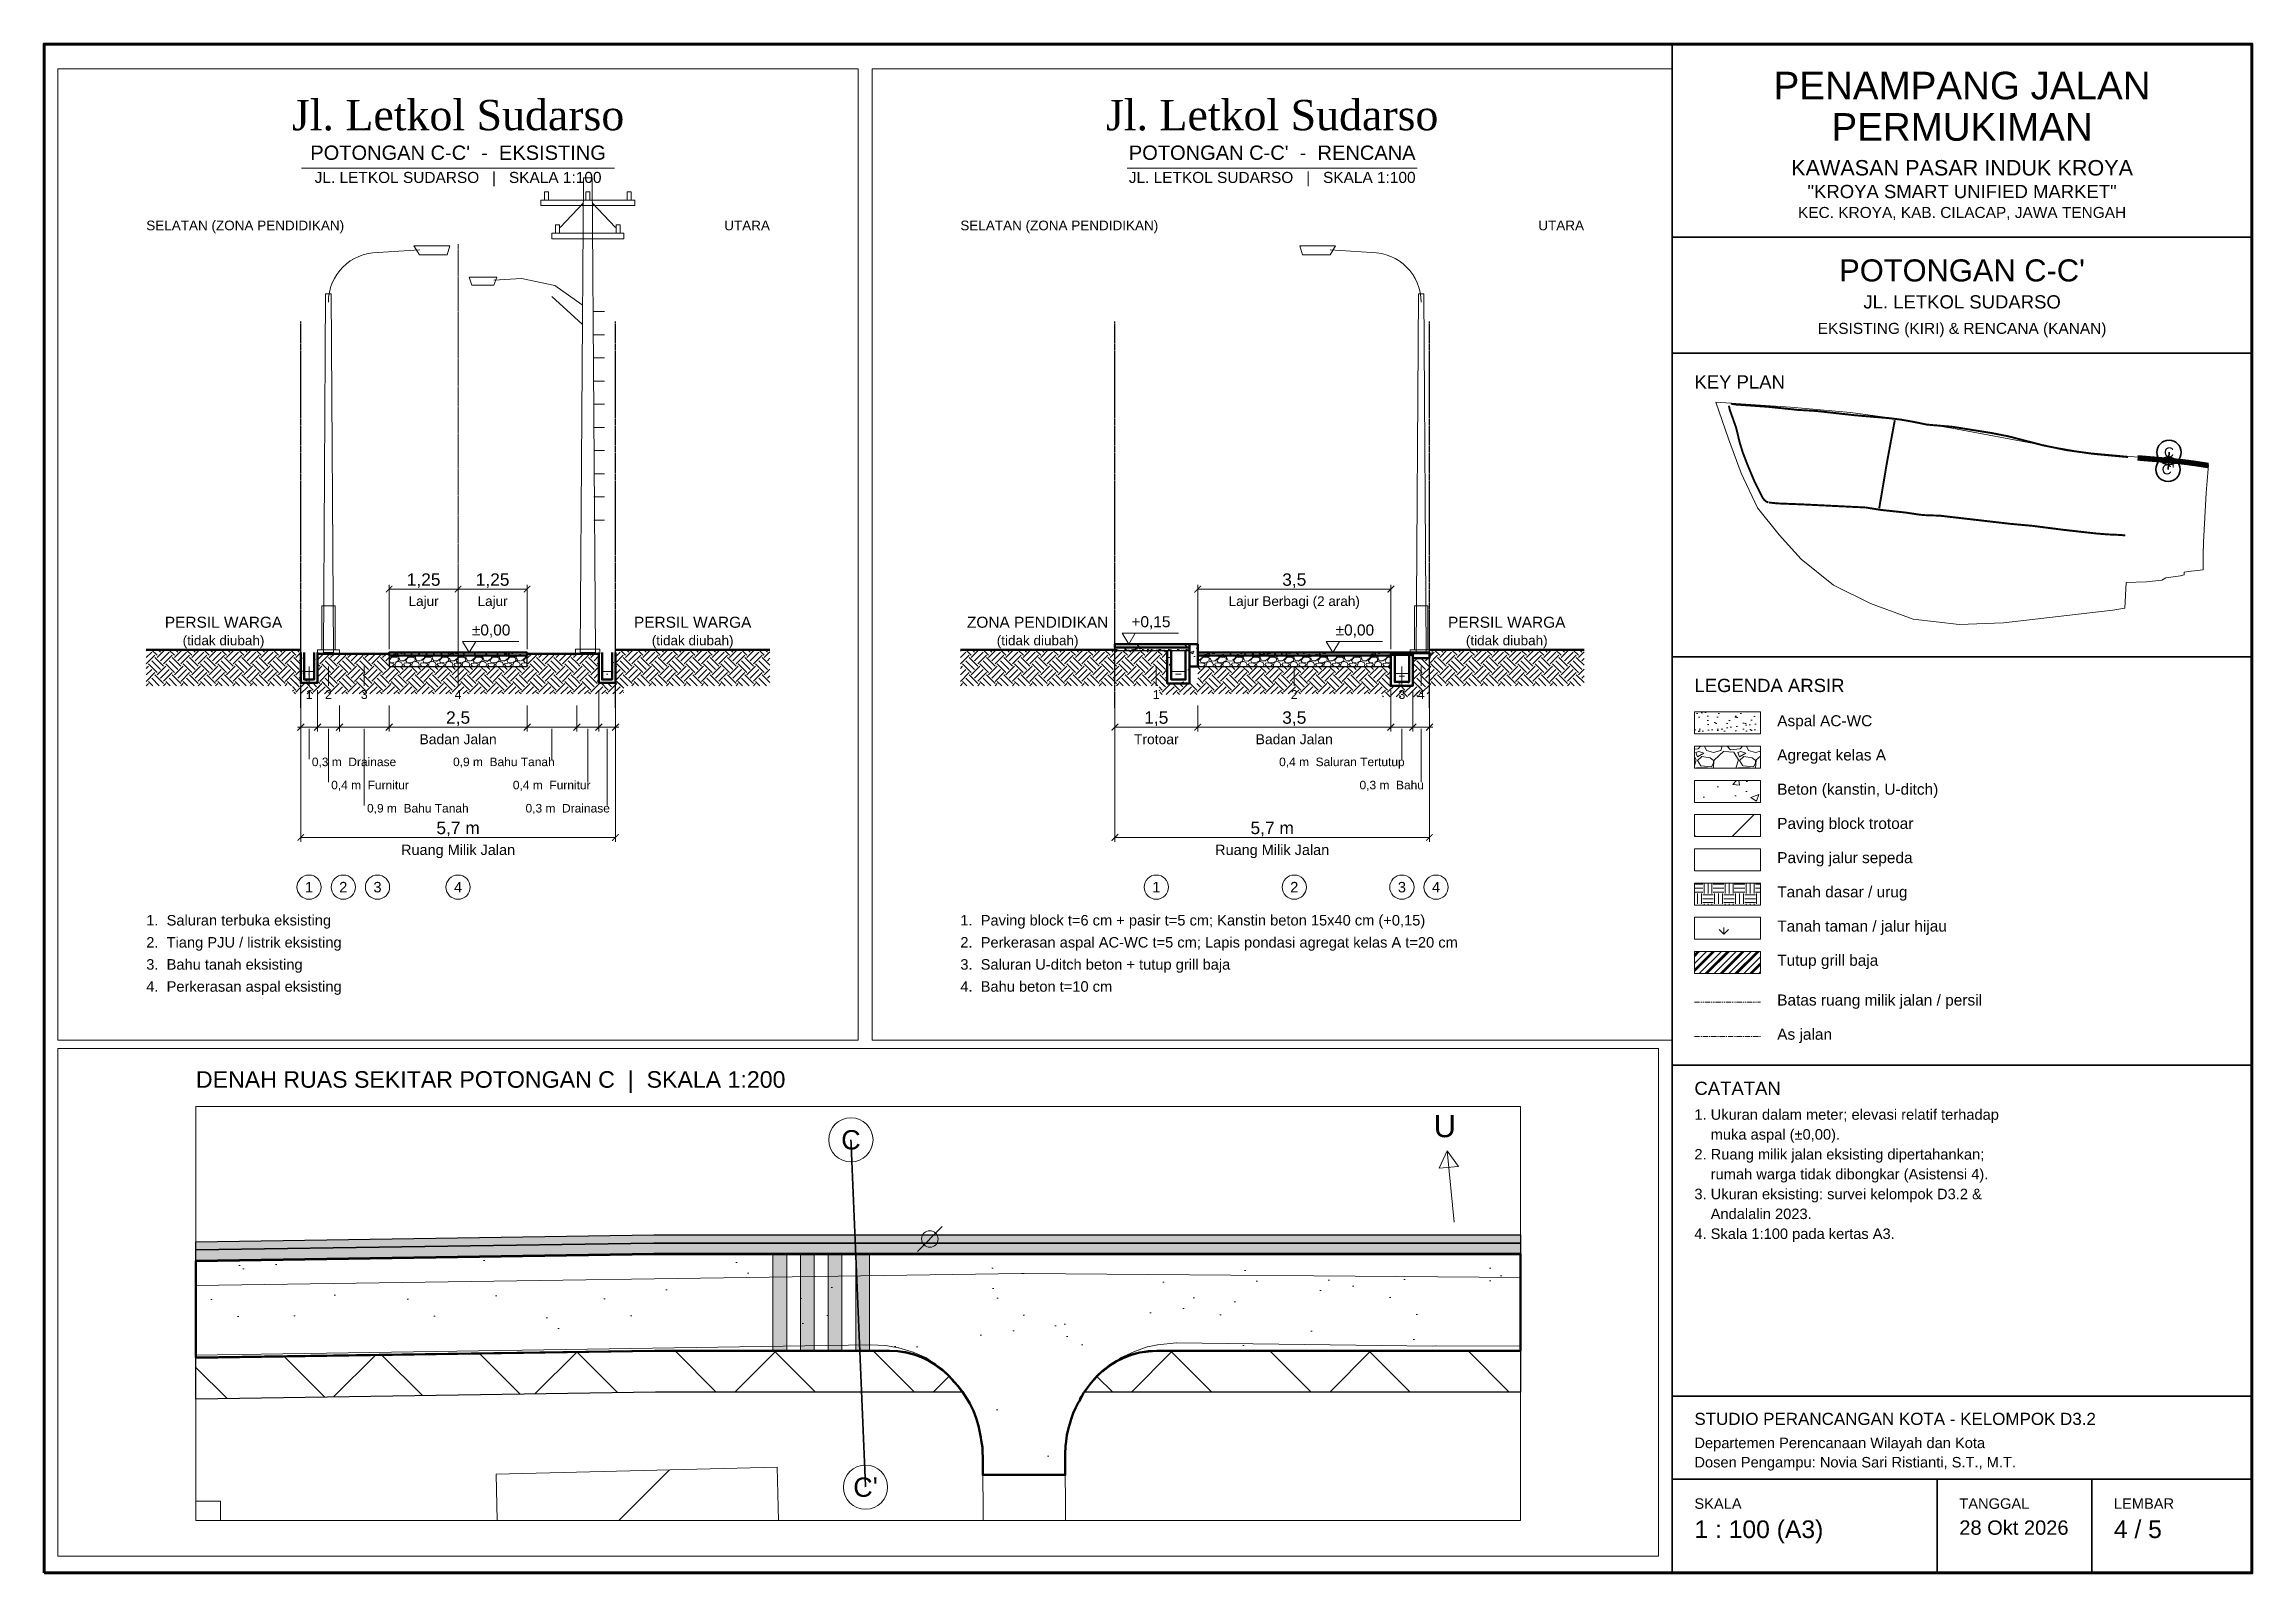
# Paper-space layout 'PNP_C_LETKOL_SUDARSO' of a CAD drawing. Header units: metres, sheet in millimetres. Extents: x 10 to 410, y 10 to 287.
# The model-space entities are those that its viewports show. They can reach past a viewport. Long polylines and large blocks are cut down to what shows.
import ezdxf
from ezdxf.enums import TextEntityAlignment as Align

# ---------------------------------------------------------------- set-up
doc = ezdxf.new("R2010")
doc.units = ezdxf.units.M
doc.linetypes.add('CENTER', pattern=[5.08, 3.175, -0.635, 0.635, -0.635])
doc.linetypes.add('PHANTOM', pattern=[6.35, 3.175, -0.635, 0.635, -0.635, 0.635, -0.635])
for name, color, linetype, lineweight in [('D32_KOP', 7, 'Continuous', 35), ('D32_KOP_TIPIS', 7, 'Continuous', 18), ('D32_PNP_AIR', 5, 'Continuous', 13), ('D32_PNP_ARSIR', 8, 'Continuous', 9), ('D32_PNP_ARSIR_TANAH', 33, 'Continuous', 9), ('D32_PNP_AS', 1, 'CENTER', 13), ('D32_PNP_BATAS_RMJ', 1, 'PHANTOM', 25), ('D32_PNP_DIMENSI', 7, 'Continuous', 13), ('D32_PNP_KONSTRUKSI', 7, 'Continuous', 25), ('D32_PNP_POTONGAN', 7, 'Continuous', 50), ('D32_PNP_TAMPAK', 8, 'Continuous', 18), ('D32_PNP_TEKS', 7, 'Continuous', 18), ('D32_VIEWPORT', 8, 'Continuous', 9)]:
    doc.layers.add(name, color=color, linetype=linetype, lineweight=lineweight)
doc.styles.add('D32_ARIAL', font='arial.ttf')
doc.styles.add('D32_TIMES', font='times.ttf')
doc.dimstyles.new('D32_1-100', dxfattribs={"dimtxt": 0.225, "dimasz": 0.12, "dimexe": 0.08, "dimexo": 0.06, "dimgap": 0.04, "dimtad": 1, "dimtxsty": 'D32_ARIAL', "dimblk": 'ARCHTICK', "dimblk1": 'ARCHTICK', "dimblk2": 'ARCHTICK', "dimcen": 2.5, "dimclrd": 7, "dimclre": 7, "dimclrt": 7, "dimazin": 3, "dimtfac": 1, "dimtmove": 2, "dimatfit": 3, "dimlwd": 13, "dimlwe": 13})

# ---------------------------------------------------------------- blocks, each defined once
blk = doc.blocks.new('_ARCHTICK')
at = {"color": 0, "linetype": 'BYBLOCK', "const_width": 0.15}
blk.add_lwpolyline([(-0.5, -0.5), (0.5, 0.5)], dxfattribs=at)

msp = doc.modelspace()

# ---------------------------------------------------------------- hatches: boundary and pattern name
at = {"layer": 'D32_PNP_ARSIR'}
h = msp.add_hatch(dxfattribs=at)
h.set_pattern_fill('AR-CONC', scale=0.01)
h.paths.add_polyline_path([(124, -89.15), (124, -89.45), (92.631, -89.45), (92.593, -89.45), (76, -89.699), (76, -89.399), (92.588, -89.15), (92.631, -89.15)])
h = msp.add_hatch(dxfattribs=at)
h.set_pattern_fill('AR-CONC', scale=0.01)
h.paths.add_polyline_path([(124, -89.45), (124, -89.83), (92.622, -89.83), (92.622, -89.83), (92.589, -89.83), (92.589, -89.83), (76, -90.079), (76, -89.699), (92.593, -89.45), (92.631, -89.45)])
h = msp.add_hatch(dxfattribs=at)
h.set_pattern_fill('AR-CONC', scale=0.003)
h.paths.add_polyline_path([(2.8, -90.55), (2.86, -90.55), (2.86, -90), (2.8, -90)])
h = msp.add_hatch(dxfattribs=at)
h.set_pattern_fill('AR-CONC', scale=0.003)
h.paths.add_polyline_path([(3.04, -90.55), (3.1, -90.55), (3.1, -90), (3.04, -90)])
h = msp.add_hatch(dxfattribs=at)
h.set_pattern_fill('AR-SAND', scale=0.002)
h.paths.add_polyline_path([(4.4, -90.05), (6.9, -90.05), (6.9, -90), (4.4, -90)])
h = msp.add_hatch(dxfattribs=at)
h.set_pattern_fill('AR-CONC', scale=0.003)
h.paths.add_polyline_path([(8.2, -90.55), (8.26, -90.55), (8.26, -90), (8.2, -90)])
h = msp.add_hatch(dxfattribs=at)
h.set_pattern_fill('AR-CONC', scale=0.003)
h.paths.add_polyline_path([(8.44, -90.55), (8.5, -90.55), (8.5, -90), (8.44, -90)])
h = msp.add_hatch(dxfattribs=at)
h.set_pattern_fill('AR-HBONE', scale=0.006)
h.paths.add_polyline_path([(24.8, -89.91), (26.15, -89.91), (26.15, -89.85), (24.8, -89.85)])
h = msp.add_hatch(dxfattribs=at)
h.set_pattern_fill('AR-SAND', scale=0.002)
h.paths.add_polyline_path([(24.8, -89.96), (26.15, -89.96), (26.15, -89.91), (24.8, -89.91)])
h = msp.add_hatch(dxfattribs=at)
h.set_pattern_fill('AR-CONC', scale=0.003)
h.paths.add_polyline_path([(25.75, -90.56), (25.82, -90.56), (25.82, -89.96), (25.75, -89.96)])
h = msp.add_hatch(dxfattribs=at)
h.set_pattern_fill('AR-CONC', scale=0.003)
h.paths.add_polyline_path([(26.08, -90.56), (26.15, -90.56), (26.15, -89.96), (26.08, -89.96)])
h = msp.add_hatch(dxfattribs=at)
h.set_pattern_fill('AR-CONC', scale=0.003)
h.paths.add_polyline_path([(26.15, -90.25), (26.3, -90.25), (26.3, -89.85), (26.15, -89.85)])
h = msp.add_hatch(dxfattribs=at)
h.set_pattern_fill('AR-SAND', scale=0.002)
h.paths.add_polyline_path([(26.3, -90.05), (29.8, -90.05), (29.8, -90), (26.3, -90)])
h = msp.add_hatch(dxfattribs=at)
h.set_pattern_fill('AR-CONC', scale=0.003)
h.paths.add_polyline_path([(29.8, -90.6), (29.87, -90.6), (29.87, -90), (29.8, -90)])
h = msp.add_hatch(dxfattribs=at)
h.set_pattern_fill('STEEL', scale=0.01)
h.paths.add_polyline_path([(29.8, -90.04), (30.2, -90.04), (30.2, -90), (29.8, -90)])
h = msp.add_hatch(dxfattribs=at)
h.set_pattern_fill('AR-CONC', scale=0.003)
h.paths.add_polyline_path([(30.13, -90.6), (30.2, -90.6), (30.2, -90), (30.13, -90)])
h = msp.add_hatch(dxfattribs=at)
h.set_pattern_fill('AR-CONC', scale=0.003)
h.paths.add_polyline_path([(30.2, -90.1), (30.5, -90.1), (30.5, -90), (30.2, -90)])
h = msp.add_hatch(dxfattribs=at)
h.set_pattern_fill('AR-SAND', scale=0.09)
h.paths.add_polyline_path([(92.59, -89.85), (92.622, -89.85), (124, -89.85), (124, -93.35), (110.818, -93.35), (110.513, -93.366), (110.21, -93.412), (109.914, -93.49), (109.627, -93.597), (109.353, -93.732), (109.094, -93.895), (108.853, -94.084), (108.843, -94.092), (108.663, -94.262), (108.497, -94.446), (108.393, -94.571), (108.178, -94.866), (108.001, -95.185), (107.984, -95.22), (107.887, -95.413), (107.794, -95.619), (107.717, -95.832), (107.663, -96), (107.638, -96.083), (107.631, -96.105), (107.559, -96.415), (107.52, -96.731), (107.516, -96.785), (107.512, -96.857), (107.504, -97.042), (107.501, -97.196), (107.504, -97.85), (104.511, -97.85), (104.509, -97.435), (104.509, -97.409), (104.51, -97.396), (104.513, -97.331), (104.502, -96.905), (104.497, -96.855), (104.46, -96.596), (104.437, -96.494), (104.389, -96.258), (104.356, -96.075), (104.278, -95.796), (104.173, -95.525), (104.043, -95.266), (104.007, -95.203), (103.867, -94.978), (103.773, -94.842), (103.63, -94.652), (103.474, -94.474), (103.472, -94.473), (103.402, -94.394), (103.401, -94.395), (103.258, -94.236), (103.04, -94.036), (102.803, -93.86), (102.549, -93.707), (102.282, -93.58), (102.004, -93.48), (101.718, -93.408), (101.425, -93.365), (101.13, -93.35), (92.663, -93.35), (92.618, -93.35), (76, -93.599), (76, -90.099)])
h = msp.add_hatch(color=252, dxfattribs=at)
h.dxf.hatch_style = 1
h.paths.add_polyline_path([(96.907, -89.85), (97.407, -89.85), (97.407, -93.35), (96.907, -93.35)])
h = msp.add_hatch(color=252, dxfattribs=at)
h.dxf.hatch_style = 1
h.paths.add_polyline_path([(97.907, -89.85), (98.407, -89.85), (98.407, -93.35), (97.907, -93.35)])
h = msp.add_hatch(color=252, dxfattribs=at)
h.dxf.hatch_style = 1
h.paths.add_polyline_path([(98.907, -89.85), (99.407, -89.85), (99.407, -93.35), (98.907, -93.35)])
h = msp.add_hatch(color=252, dxfattribs=at)
h.dxf.hatch_style = 1
h.paths.add_polyline_path([(99.907, -89.85), (100.407, -89.85), (100.407, -93.35), (99.907, -93.35)])
h = msp.add_hatch(dxfattribs=at)
h.set_pattern_fill('GRAVEL', scale=0.012)
h.paths.add_polyline_path([(4.4, -90.25), (6.9, -90.25), (6.9, -90.05), (4.4, -90.05)])
h = msp.add_hatch(dxfattribs=at)
h.set_pattern_fill('GRAVEL', scale=0.012)
h.paths.add_polyline_path([(26.3, -90.25), (29.8, -90.25), (29.8, -90.05), (26.3, -90.05)])
h = msp.add_hatch(dxfattribs=at)
h.set_pattern_fill('AR-CONC', scale=0.003)
h.paths.add_polyline_path([(2.86, -90.55), (3.04, -90.55), (3.04, -90.49), (2.86, -90.49)])
h = msp.add_hatch(dxfattribs=at)
h.set_pattern_fill('AR-CONC', scale=0.003)
h.paths.add_polyline_path([(8.26, -90.55), (8.44, -90.55), (8.44, -90.49), (8.26, -90.49)])
h = msp.add_hatch(dxfattribs=at)
h.set_pattern_fill('AR-CONC', scale=0.003)
h.paths.add_polyline_path([(25.82, -90.56), (26.08, -90.56), (26.08, -90.49), (25.82, -90.49)])
h = msp.add_hatch(dxfattribs=at)
h.set_pattern_fill('AR-CONC', scale=0.003)
h.paths.add_polyline_path([(29.87, -90.6), (30.13, -90.6), (30.13, -90.53), (29.87, -90.53)])
h = msp.add_hatch(dxfattribs=at)
h.set_pattern_fill('AR-HBONE', scale=0.025)
h.paths.add_polyline_path([(92.619, -93.37), (92.663, -93.37), (101.129, -93.37), (101.423, -93.384), (101.714, -93.428), (101.998, -93.499), (102.275, -93.599), (102.54, -93.725), (102.792, -93.876), (103.027, -94.052), (103.244, -94.25), (103.386, -94.408), (103.388, -94.409), (103.389, -94.411), (103.391, -94.412), (103.392, -94.412), (103.457, -94.486), (103.458, -94.486), (103.459, -94.487), (103.615, -94.665), (103.754, -94.85), (92.652, -94.85), (76, -95.1), (76, -93.619)])
h = msp.add_hatch(dxfattribs=at)
h.set_pattern_fill('AR-HBONE', scale=0.025)
h.paths.add_polyline_path([(108.409, -94.584), (108.512, -94.459), (108.677, -94.276), (108.856, -94.107), (108.866, -94.099), (109.106, -93.911), (109.363, -93.75), (109.635, -93.615), (109.92, -93.509), (110.214, -93.432), (110.515, -93.386), (110.819, -93.37), (124, -93.37), (124, -94.85), (108.215, -94.85)])
h = msp.add_hatch(dxfattribs=at)
h.set_pattern_fill('ANSI31', scale=2.5)
h.paths.add_polyline_path([(86.88, -97.826), (97.063, -97.574), (97.111, -99.5), (86.921, -99.5)])
h = msp.add_hatch(dxfattribs=at)
h.set_pattern_fill('ANSI31', scale=2.5)
h.paths.add_polyline_path([(76.892, -98.802), (76.892, -99.5), (76, -99.5), (76, -98.802)])
at = {"layer": 'D32_PNP_ARSIR_TANAH'}
h = msp.add_hatch(dxfattribs=at)
h.set_pattern_fill('EARTH', scale=0.035, angle=45)
h.paths.add_polyline_path([(0, -90.6), (2.8, -90.6), (2.8, -89.95), (0, -89.95)])
h = msp.add_hatch(dxfattribs=at)
h.set_pattern_fill('EARTH', scale=0.035, angle=45)
h.paths.add_polyline_path([(8.5, -90.6), (11.3, -90.6), (11.3, -89.95), (8.5, -89.95)])
h = msp.add_hatch(dxfattribs=at)
h.set_pattern_fill('EARTH', scale=0.035, angle=45)
h.paths.add_polyline_path([(22, -90.6), (24.8, -90.6), (24.8, -89.95), (22, -89.95)])
h = msp.add_hatch(dxfattribs=at)
h.set_pattern_fill('EARTH', scale=0.035, angle=45)
h.paths.add_polyline_path([(24.8, -90.6), (25.75, -90.6), (25.75, -89.96), (24.8, -89.96)])
h = msp.add_hatch(dxfattribs=at)
h.set_pattern_fill('EARTH', scale=0.035, angle=45)
h.paths.add_polyline_path([(30.5, -90.6), (33.3, -90.6), (33.3, -89.95), (30.5, -89.95)])
h = msp.add_hatch(dxfattribs=at)
h.set_pattern_fill('EARTH', scale=0.035, angle=45)
h.paths.add_polyline_path([(3.1, -90.75), (3.5, -90.75), (3.5, -90.02), (3.1, -90.02)])
h = msp.add_hatch(dxfattribs=at)
h.set_pattern_fill('EARTH', scale=0.035, angle=45)
h.paths.add_polyline_path([(3.5, -90.75), (4.4, -90.75), (4.4, -90.02), (3.5, -90.02)])
h = msp.add_hatch(dxfattribs=at)
h.set_pattern_fill('EARTH', scale=0.035, angle=45)
h.paths.add_polyline_path([(4.4, -90.75), (6.9, -90.75), (6.9, -90.25), (4.4, -90.25)])
h = msp.add_hatch(dxfattribs=at)
h.set_pattern_fill('EARTH', scale=0.035, angle=45)
h.paths.add_polyline_path([(6.9, -90.75), (7.8, -90.75), (7.8, -90.02), (6.9, -90.02)])
h = msp.add_hatch(dxfattribs=at)
h.set_pattern_fill('EARTH', scale=0.035, angle=45)
h.paths.add_polyline_path([(7.8, -90.75), (8.2, -90.75), (8.2, -90.02), (7.8, -90.02)])
h = msp.add_hatch(dxfattribs=at)
h.set_pattern_fill('EARTH', scale=0.035, angle=45)
h.paths.add_polyline_path([(26.3, -90.75), (29.8, -90.75), (29.8, -90.25), (26.3, -90.25)])
h = msp.add_hatch(dxfattribs=at)
h.set_pattern_fill('EARTH', scale=0.035, angle=45)
h.paths.add_polyline_path([(30.2, -90.75), (30.5, -90.75), (30.5, -90.1), (30.2, -90.1)])
h = msp.add_hatch(dxfattribs=at)
h.set_pattern_fill('EARTH', scale=0.035, angle=45)
h.paths.add_polyline_path([(2.65, -90.75), (3.25, -90.75), (3.25, -90.55), (2.65, -90.55)])
h = msp.add_hatch(dxfattribs=at)
h.set_pattern_fill('EARTH', scale=0.035, angle=45)
h.paths.add_polyline_path([(8.05, -90.75), (8.65, -90.75), (8.65, -90.55), (8.05, -90.55)])
h = msp.add_hatch(dxfattribs=at)
h.set_pattern_fill('EARTH', scale=0.035, angle=45)
h.paths.add_polyline_path([(25.6, -90.76), (26.3, -90.76), (26.3, -90.56), (25.6, -90.56)])
h = msp.add_hatch(dxfattribs=at)
h.set_pattern_fill('EARTH', scale=0.035, angle=45)
h.paths.add_polyline_path([(29.65, -90.8), (30.35, -90.8), (30.35, -90.6), (29.65, -90.6)])

# ---------------------------------------------------------------- linework, layer by layer
at = {"layer": 'D32_PNP_AIR'}
for points in [[(2.88, -90.34), (3.02, -90.34)], [(2.94, -90.39), (2.96, -90.39)], [(8.28, -90.34), (8.42, -90.34)], [(8.34, -90.39), (8.36, -90.39)], [(25.84, -90.34), (26.06, -90.34)], [(25.9, -90.39), (26, -90.39)], [(29.89, -90.38), (30.11, -90.38)], [(29.95, -90.43), (30.05, -90.43)]]:
    msp.add_lwpolyline(points, dxfattribs=at)
at = {"layer": 'D32_PNP_AS'}
msp.add_lwpolyline([(5.65, -90.3), (5.65, -82.6)], dxfattribs=at)
at = {"layer": 'D32_PNP_BATAS_RMJ'}
for points in [[(2.8, -91), (2.8, -84)], [(8.5, -91), (8.5, -84)], [(24.8, -91), (24.8, -84)], [(30.5, -91), (30.5, -84)], [(2.8, -91), (2.8, -85)], [(8.5, -91), (8.5, -85)], [(24.8, -91), (24.8, -85)], [(30.5, -91), (30.5, -85)]]:
    msp.add_lwpolyline(points, dxfattribs=at)
at = {"layer": 'D32_PNP_BATAS_RMJ', "color": 1, "ltscale": 1.5, "const_width": 0.06}
msp.add_lwpolyline([(99.735, -85.706), (100.265, -98.294)], dxfattribs=at)
at = {"layer": 'D32_PNP_DIMENSI'}
for points in [[(5.73, -89.8), (5.97, -89.8), (5.85, -90), (5.73, -89.8)], [(24.93, -89.65), (25.17, -89.65), (25.05, -89.85), (24.93, -89.65)], [(28.63, -89.8), (28.87, -89.8), (28.75, -90), (28.63, -89.8)]]:
    msp.add_lwpolyline(points, close=True, dxfattribs=at)
for points in [[(5.73, -89.8), (6.75, -89.8)], [(24.93, -89.65), (25.95, -89.65)], [(28.63, -89.8), (29.65, -89.8)], [(2.95, -90.25), (2.95, -90.6)], [(3.3, -90.25), (3.3, -90.6)], [(3.95, -90.25), (3.95, -90.6)], [(5.65, -90.25), (5.65, -90.6)], [(25.55, -90.25), (25.55, -90.6)], [(28.05, -90.25), (28.05, -90.6)], [(30, -90.25), (30, -90.6)], [(30.35, -90.25), (30.35, -90.6)], [(2.8, -90.68), (2.8, -91.43)], [(3.1, -90.68), (3.1, -91.43)], [(8.2, -90.68), (8.2, -91.43)], [(8.5, -90.68), (8.5, -91.43)], [(29.8, -90.68), (29.8, -91.43)], [(30.2, -90.68), (30.2, -91.43)], [(3.1, -90.96), (3.1, -91.43)], [(3.5, -90.96), (3.5, -91.43)], [(3.5, -90.96), (3.5, -91.43)], [(4.4, -90.96), (4.4, -91.43)], [(6.9, -90.96), (6.9, -91.43)], [(7.8, -90.96), (7.8, -91.43)], [(7.8, -90.96), (7.8, -91.43)], [(8.2, -90.96), (8.2, -91.43)], [(30.2, -90.96), (30.2, -91.43)], [(30.5, -90.96), (30.5, -91.43)], [(2.74, -91.41), (2.86, -91.29)], [(2.74, -91.35), (3.16, -91.35)], [(2.95, -91.38), (2.95, -91.93)], [(3.04, -91.41), (3.16, -91.29)], [(3.04, -91.41), (3.16, -91.29)], [(3.04, -91.35), (3.56, -91.35)], [(3.3, -91.38), (3.3, -92.35)], [(3.44, -91.41), (3.56, -91.29)], [(3.44, -91.41), (3.56, -91.29)], [(3.44, -91.35), (4.46, -91.35)], [(3.95, -91.38), (3.95, -92.77)], [(4.34, -91.41), (4.46, -91.29)], [(6.84, -91.41), (6.96, -91.29)], [(6.84, -91.35), (7.86, -91.35)], [(7.35, -91.38), (7.35, -91.93)], [(7.74, -91.41), (7.86, -91.29)], [(7.74, -91.41), (7.86, -91.29)], [(7.74, -91.35), (8.26, -91.35)], [(8, -91.38), (8, -92.35)], [(8.14, -91.41), (8.26, -91.29)], [(8.14, -91.41), (8.26, -91.29)], [(8.14, -91.35), (8.56, -91.35)], [(8.35, -91.38), (8.35, -92.77)], [(8.44, -91.41), (8.56, -91.29)], [(29.74, -91.41), (29.86, -91.29)], [(29.74, -91.35), (30.26, -91.35)], [(30, -91.38), (30, -91.93)], [(30.14, -91.41), (30.26, -91.29)], [(30.14, -91.41), (30.26, -91.29)], [(30.14, -91.35), (30.56, -91.35)], [(30.35, -91.38), (30.35, -92.35)], [(30.44, -91.41), (30.56, -91.29)]]:
    msp.add_lwpolyline(points, dxfattribs=at)
for centre in [(2.95, -94.25), (3.57, -94.25), (4.19, -94.25), (5.65, -94.25), (25.55, -94.25), (28.05, -94.25), (30, -94.25), (30.62, -94.25)]:
    msp.add_circle(centre, 0.22, dxfattribs=at)
at = {"layer": 'D32_PNP_KONSTRUKSI'}
for points in [[(124, -89.15), (124, -89.45), (92.631, -89.45), (92.593, -89.45), (76, -89.699), (76, -89.399), (92.588, -89.15), (92.631, -89.15)], [(124, -89.45), (124, -89.83), (92.622, -89.83), (92.622, -89.83), (92.589, -89.83), (92.589, -89.83), (76, -90.079), (76, -89.699), (92.593, -89.45), (92.631, -89.45)], [(24.8, -89.96), (26.15, -89.96), (26.15, -89.91), (24.8, -89.91)], [(4.4, -90.25), (6.9, -90.25), (6.9, -90.05), (4.4, -90.05)], [(26.3, -90.25), (29.8, -90.25), (29.8, -90.05), (26.3, -90.05)], [(92.619, -93.37), (92.663, -93.37), (101.129, -93.37), (101.423, -93.384), (101.714, -93.428), (101.998, -93.499), (102.275, -93.599), (102.54, -93.725), (102.792, -93.876), (103.027, -94.052), (103.244, -94.25), (103.386, -94.408), (103.388, -94.409), (103.389, -94.411), (103.391, -94.412), (103.392, -94.412), (103.457, -94.486), (103.458, -94.486), (103.459, -94.487), (103.615, -94.665), (103.754, -94.85), (92.652, -94.85), (76, -95.1), (76, -93.619)], [(108.409, -94.584), (108.512, -94.459), (108.677, -94.276), (108.856, -94.107), (108.866, -94.099), (109.106, -93.911), (109.363, -93.75), (109.635, -93.615), (109.92, -93.509), (110.214, -93.432), (110.515, -93.386), (110.819, -93.37), (124, -93.37), (124, -94.85), (108.215, -94.85)]]:
    msp.add_lwpolyline(points, close=True, dxfattribs=at)
at = {"layer": 'D32_PNP_POTONGAN'}
for points in [[(0, -89.95), (2.8, -89.95)], [(2.8, -90), (2.8, -90.55), (3.1, -90.55), (3.1, -90)], [(2.86, -90), (2.86, -90.49), (3.04, -90.49), (3.04, -90)], [(8.2, -90), (8.2, -90.55), (8.5, -90.55), (8.5, -90)], [(8.26, -90), (8.26, -90.49), (8.44, -90.49), (8.44, -90)], [(8.5, -89.95), (11.3, -89.95)], [(22, -89.95), (24.8, -89.95)], [(25.75, -89.96), (25.75, -90.56), (26.15, -90.56), (26.15, -89.96)], [(25.82, -89.96), (25.82, -90.49), (26.08, -90.49), (26.08, -89.96)], [(29.8, -90), (29.8, -90.6), (30.2, -90.6), (30.2, -90)], [(29.87, -90), (29.87, -90.53), (30.13, -90.53), (30.13, -90)], [(30.5, -89.95), (33.3, -89.95)], [(3.1, -90.02), (3.5, -90.02)], [(3.5, -90.02), (4.4, -90.02)], [(6.9, -90.02), (7.8, -90.02)], [(7.8, -90.02), (8.2, -90.02)]]:
    msp.add_lwpolyline(points, dxfattribs=at)
for points in [[(4.4, -90.05), (6.9, -90.05), (6.9, -90), (4.4, -90)], [(24.8, -89.91), (26.15, -89.91), (26.15, -89.85), (24.8, -89.85)], [(26.15, -90.25), (26.3, -90.25), (26.3, -89.85), (26.15, -89.85)], [(26.3, -90.05), (29.8, -90.05), (29.8, -90), (26.3, -90)], [(29.8, -90.04), (30.2, -90.04), (30.2, -90), (29.8, -90)], [(30.2, -90.1), (30.5, -90.1), (30.5, -90), (30.2, -90)], [(92.59, -89.85), (92.622, -89.85), (124, -89.85), (124, -93.35), (110.818, -93.35), (110.513, -93.366), (110.21, -93.412), (109.914, -93.49), (109.627, -93.597), (109.353, -93.732), (109.094, -93.895), (108.853, -94.084), (108.843, -94.092), (108.663, -94.262), (108.497, -94.446), (108.393, -94.571), (108.178, -94.866), (108.001, -95.185), (107.984, -95.22), (107.887, -95.413), (107.794, -95.619), (107.717, -95.832), (107.663, -96), (107.638, -96.083), (107.631, -96.105), (107.559, -96.415), (107.52, -96.731), (107.516, -96.785), (107.512, -96.857), (107.504, -97.042), (107.501, -97.196), (107.504, -97.85), (104.511, -97.85), (104.509, -97.435), (104.509, -97.409), (104.51, -97.396), (104.513, -97.331), (104.502, -96.905), (104.497, -96.855), (104.46, -96.596), (104.437, -96.494), (104.389, -96.258), (104.356, -96.075), (104.278, -95.796), (104.173, -95.525), (104.043, -95.266), (104.007, -95.203), (103.867, -94.978), (103.773, -94.842), (103.63, -94.652), (103.474, -94.474), (103.472, -94.473), (103.402, -94.394), (103.401, -94.395), (103.258, -94.236), (103.04, -94.036), (102.803, -93.86), (102.549, -93.707), (102.282, -93.58), (102.004, -93.48), (101.718, -93.408), (101.425, -93.365), (101.13, -93.35), (92.663, -93.35), (92.618, -93.35), (76, -93.599), (76, -90.099)]]:
    msp.add_lwpolyline(points, close=True, dxfattribs=at)
at = {"layer": 'D32_PNP_TAMPAK'}
msp.add_line((102.144, -89.75), (103.044, -88.85), dxfattribs=at)
for points in [[(7.86, -90), (7.92, -81.4), (8.08, -81.4), (8.14, -90)], [(7.15, -81.9), (8.85, -81.9), (8.85, -81.8), (7.15, -81.8)], [(7.215, -81.8), (7.285, -81.8), (7.285, -81.65), (7.215, -81.65)], [(7.965, -81.8), (8.035, -81.8), (8.035, -81.65), (7.965, -81.65)], [(8.715, -81.8), (8.785, -81.8), (8.785, -81.65), (8.715, -81.65)], [(7.35, -82.5), (8.65, -82.5), (8.65, -82.4), (7.35, -82.4)], [(7.415, -82.4), (7.485, -82.4), (7.485, -82.25), (7.415, -82.25)], [(8.515, -82.4), (8.585, -82.4), (8.585, -82.25), (8.515, -82.25)], [(4.85, -82.63), (5.5, -82.63), (5.45, -82.79), (4.95, -82.79)], [(28.8, -82.63), (28.15, -82.63), (28.2, -82.79), (28.7, -82.79)], [(6.35, -83.2), (5.85, -83.2), (5.9, -83.34), (6.3, -83.34)], [(3.21, -90), (3.25, -83.5), (3.35, -83.5), (3.39, -90)], [(30.26, -90), (30.3, -83.5), (30.4, -83.5), (30.44, -90)], [(3.18, -89.95), (3.42, -89.95), (3.42, -89.15), (3.18, -89.15)], [(30.23, -89.95), (30.47, -89.95), (30.47, -89.15), (30.23, -89.15)], [(3.1, -90.02), (3.5, -90.02), (3.5, -89.95), (3.1, -89.95)], [(7.78, -90.02), (8.22, -90.02), (8.22, -89.94), (7.78, -89.94)], [(30.15, -90.02), (30.55, -90.02), (30.55, -89.95), (30.15, -89.95)], [(96.907, -89.85), (97.407, -89.85), (97.407, -93.35), (96.907, -93.35)], [(97.907, -89.85), (98.407, -89.85), (98.407, -93.35), (97.907, -93.35)], [(98.907, -89.85), (99.407, -89.85), (99.407, -93.35), (98.907, -93.35)], [(99.907, -89.85), (100.407, -89.85), (100.407, -93.35), (99.907, -93.35)], [(120.94, -93.168), (120.934, -93.169), (120.812, -93.181), (120.809, -93.181), (111.53, -93.068), (111.525, -93.069), (110.855, -93.134), (110.85, -93.135), (110.482, -93.213), (110.475, -93.215), (109.986, -93.389), (109.983, -93.39), (109.507, -93.603), (109.503, -93.605), (109.499, -93.607), (109.495, -93.61), (109.492, -93.613), (109.489, -93.616), (109.459, -93.652), (109.458, -93.653), (109.458, -93.653), (109.458, -93.653), (109.458, -93.653), (109.458, -93.653), (109.458, -93.653), (109.457, -93.653), (109.061, -93.903), (109.058, -93.905), (109.055, -93.908), (108.783, -94.144), (108.669, -94.238), (108.665, -94.242), (108.662, -94.245), (108.323, -94.656), (108.322, -94.658), (108.028, -95.062), (108.026, -95.066), (108.023, -95.07), (108.021, -95.075), (108.02, -95.08), (107.994, -95.199), (107.994, -95.199), (107.993, -95.2), (107.993, -95.2), (107.993, -95.2), (107.993, -95.201), (107.993, -95.201), (107.816, -95.556), (107.814, -95.56), (107.749, -95.734), (107.748, -95.736), (107.65, -96.042), (107.649, -96.043), (107.587, -96.258), (107.586, -96.263), (107.532, -96.561), (107.531, -96.566), (107.514, -96.821), (107.514, -96.822), (107.5, -97.119), (107.5, -97.122), (107.513, -99.5), (104.521, -99.5), (104.509, -97.414), (104.509, -97.414), (104.509, -97.412), (104.509, -97.412), (104.522, -97.117), (104.522, -97.11), (104.469, -96.57), (104.469, -96.565), (104.467, -96.561), (104.406, -96.361), (104.406, -96.36), (104.406, -96.359), (104.406, -96.359), (104.378, -96.071), (104.377, -96.067), (104.376, -96.063), (104.375, -96.059), (104.318, -95.901), (104.318, -95.9), (104.318, -95.9), (104.202, -95.573), (104.201, -95.569), (104.148, -95.451), (104.145, -95.447), (103.942, -95.088), (103.939, -95.084), (103.695, -94.729), (103.694, -94.729), (103.693, -94.727), (103.646, -94.651), (103.643, -94.647), (103.639, -94.643), (103.455, -94.454), (103.454, -94.454), (103.454, -94.453), (103.453, -94.453), (103.311, -94.26), (103.308, -94.257), (103.305, -94.253), (103.302, -94.25), (103.261, -94.218), (103.261, -94.218), (103.075, -94.065), (102.937, -93.952), (102.891, -93.914), (102.889, -93.912), (102.483, -93.616), (102.478, -93.613), (102.473, -93.611), (101.993, -93.407), (101.988, -93.405), (101.467, -93.245), (101.46, -93.244), (100.991, -93.164), (100.985, -93.163), (100.434, -93.133), (100.431, -93.133), (76, -93.508), (76, -90.989), (105.92, -90.554), (105.924, -90.554), (106.006, -90.546), (106.008, -90.546), (124, -90.696), (124, -93.19)], [(86.88, -97.826), (97.063, -97.574), (97.111, -99.5), (86.921, -99.5)], [(76.892, -98.802), (76.892, -99.5), (76, -99.5), (76, -98.802)]]:
    msp.add_lwpolyline(points, close=True, dxfattribs=at)
for points in [[(7.92, -81.85), (7.5, -82.3)], [(8.08, -81.85), (8.5, -82.3)], [(4.2, -82.75), (4.95, -82.7)], [(29.45, -82.75), (28.7, -82.7)], [(7.9, -83.7), (7.4, -83.35), (6.8, -83.22), (6.3, -83.25)], [(7.9, -84.05), (7.35, -83.55)], [(8.11, -83.82), (8.3, -83.82)], [(8.11, -84.24), (8.3, -84.24)], [(8.11, -84.66), (8.3, -84.66)], [(8.11, -85.08), (8.3, -85.08)], [(8.11, -85.5), (8.3, -85.5)], [(8.11, -85.92), (8.3, -85.92)], [(8.11, -86.34), (8.3, -86.34)], [(8.11, -86.76), (8.3, -86.76)], [(8.11, -87.18), (8.3, -87.18)], [(8.11, -87.6), (8.3, -87.6)]]:
    msp.add_lwpolyline(points, dxfattribs=at)
msp.add_circle((102.594, -89.3), 0.3, dxfattribs=at)
for centre, start, end in [((4.2, -83.65), 90, 180), ((29.45, -83.65), 0, 90)]:
    msp.add_arc(centre, 0.9, start, end, dxfattribs=at)
at = {"layer": 'D32_PNP_TEKS'}
msp.add_line((121.597, -88.695), (121.344, -86.108), dxfattribs=at)
for points in [[(2.815, -81.22), (8.485, -81.22)], [(25.025, -81.22), (30.275, -81.22)]]:
    msp.add_lwpolyline(points, dxfattribs=at)
for points in [[(76, -99.5), (124, -99.5), (124, -84.5), (76, -84.5)], [(121.344, -86.108), (121.751, -86.671), (121.054, -86.739)]]:
    msp.add_lwpolyline(points, close=True, dxfattribs=at)
at = {"layer": 'D32_PNP_TEKS', "color": 1}
for centre in [(99.735, -85.706), (100.265, -98.294)]:
    msp.add_circle(centre, 0.8, dxfattribs=at)

# ---------------------------------------------------------------- texts
at = {"style": 'D32_ARIAL'}
msp.add_text('U', height=0.8, dxfattribs=at).set_placement((121.257, -85.212), align=Align.MIDDLE_CENTER)
at = {"color": 1, "style": 'D32_ARIAL'}
for s, p in [('C', (99.735, -85.706)), ("C'", (100.265, -98.294))]:
    msp.add_text(s, height=0.7, dxfattribs=at).set_placement(p, align=Align.MIDDLE_CENTER)
at = {"layer": 'D32_PNP_TEKS'}
for s, height, style, p in [('Jl. Letkol Sudarso', 0.55, 'D32_TIMES', (5.65, -80.7)), ('Jl. Letkol Sudarso', 0.55, 'D32_TIMES', (27.65, -80.7)), ("POTONGAN C-C'  -  EKSISTING", 0.26, 'D32_ARIAL', (5.65, -81.15)), ("POTONGAN C-C'  -  RENCANA", 0.26, 'D32_ARIAL', (27.65, -81.15)), ('JL. LETKOL SUDARSO   |   SKALA 1:100', 0.2, 'D32_ARIAL', (5.65, -81.55)), ('JL. LETKOL SUDARSO   |   SKALA 1:100', 0.2, 'D32_ARIAL', (27.65, -81.55))]:
    msp.add_text(s, height=height, dxfattribs=dict(at, style=style)).set_placement(p, align=Align.BOTTOM_CENTER)
at = {"layer": 'D32_PNP_TEKS', "style": 'D32_ARIAL'}
for s, height, p in [('SELATAN (ZONA PENDIDIKAN)', 0.175, (0, -82.4)), ('SELATAN (ZONA PENDIDIKAN)', 0.175, (22, -82.4)), ('DENAH RUAS SEKITAR POTONGAN C  |  SKALA 1:200', 0.6, (76, -84)), ('±0,00', 0.2, (5.9, -89.75)), ('+0,15', 0.2, (25.1, -89.6)), ('±0,00', 0.2, (28.8, -89.75))]:
    msp.add_text(s, height=height, dxfattribs=at).set_placement(p, align=Align.BOTTOM_LEFT)
for p in [(11.3, -82.4), (33.3, -82.4)]:
    msp.add_text('UTARA', height=0.175, dxfattribs=at).set_placement(p, align=Align.BOTTOM_RIGHT)
for s, height, p in [('Lajur', 0.175, (5.025, -88.98)), ('Lajur', 0.175, (6.275, -88.98)), ('Lajur Berbagi (2 arah)', 0.175, (28.05, -88.98)), ('1', 0.16, (2.95, -90.68)), ('2', 0.16, (3.3, -90.68)), ('3', 0.16, (3.95, -90.68)), ('4', 0.16, (5.65, -90.68)), ('1', 0.16, (25.55, -90.68)), ('2', 0.16, (28.05, -90.68)), ('3', 0.16, (30, -90.68)), ('4', 0.16, (30.35, -90.68)), ('Badan Jalan', 0.18, (5.65, -91.48)), ('Trotoar', 0.18, (25.55, -91.48)), ('Badan Jalan', 0.18, (28.05, -91.48)), ('Ruang Milik Jalan', 0.1875, (5.65, -93.48)), ('Ruang Milik Jalan', 0.1875, (27.65, -93.48))]:
    msp.add_text(s, height=height, dxfattribs=at).set_placement(p, align=Align.TOP_CENTER)
for s, height, p in [('PERSIL WARGA', 0.2, (1.4, -89.45)), ('PERSIL WARGA', 0.2, (9.9, -89.45)), ('ZONA PENDIDIKAN', 0.2, (23.4, -89.45)), ('PERSIL WARGA', 0.2, (31.9, -89.45)), ('(tidak diubah)', 0.175, (1.4, -89.78)), ('(tidak diubah)', 0.175, (9.9, -89.78)), ('(tidak diubah)', 0.175, (23.4, -89.78)), ('(tidak diubah)', 0.175, (31.9, -89.78)), ('1', 0.19, (2.95, -94.25)), ('2', 0.19, (3.57, -94.25)), ('3', 0.19, (4.19, -94.25)), ('4', 0.19, (5.65, -94.25)), ('1', 0.19, (25.55, -94.25)), ('2', 0.19, (28.05, -94.25)), ('3', 0.19, (30, -94.25)), ('4', 0.19, (30.62, -94.25))]:
    msp.add_text(s, height=height, dxfattribs=at).set_placement(p, align=Align.MIDDLE_CENTER)
for s, height, p in [('0,3 m  Drainase', 0.155, (3, -91.98)), ('0,4 m  Furnitur', 0.155, (3.35, -92.4)), ('0,9 m  Bahu Tanah', 0.155, (4, -92.82)), ('1.  Saluran terbuka eksisting', 0.19, (0, -94.85)), ('1.  Paving block t=6 cm + pasir t=5 cm; Kanstin beton 15x40 cm (+0,15)', 0.19, (22, -94.85)), ('2.  Tiang PJU / listrik eksisting', 0.19, (0, -95.25)), ('2.  Perkerasan aspal AC-WC t=5 cm; Lapis pondasi agregat kelas A t=20 cm', 0.19, (22, -95.25)), ('3.  Bahu tanah eksisting', 0.19, (0, -95.65)), ('3.  Saluran U-ditch beton + tutup grill baja', 0.19, (22, -95.65)), ('4.  Perkerasan aspal eksisting', 0.19, (0, -96.05)), ('4.  Bahu beton t=10 cm', 0.19, (22, -96.05))]:
    msp.add_text(s, height=height, dxfattribs=at).set_placement(p, align=Align.MIDDLE_LEFT)
for s, p in [('0,9 m  Bahu Tanah', (7.4, -91.98)), ('0,4 m  Saluran Tertutup', (30.05, -91.98)), ('0,4 m  Furnitur', (8.05, -92.4)), ('0,3 m  Bahu', (30.4, -92.4)), ('0,3 m  Drainase', (8.4, -92.82))]:
    msp.add_text(s, height=0.155, dxfattribs=at).set_placement(p, align=Align.MIDDLE_RIGHT)

# ---------------------------------------------------------------- dimensions: what is measured, and where the dimension line sits
at = {"layer": 'D32_PNP_DIMENSI'}
for base, p1, p2 in [((4.4, -88.85), (4.4, -90), (5.65, -90)), ((5.65, -88.85), (5.65, -90), (6.9, -90)), ((26.3, -88.85), (26.3, -90), (29.8, -90)), ((4.4, -91.35), (4.4, -90.9), (6.9, -90.9)), ((24.8, -91.35), (24.8, -90.9), (26.3, -90.9)), ((26.3, -91.35), (26.3, -90.9), (29.8, -90.9))]:
    msp.add_linear_dim(base=base, p1=p1, p2=p2, dimstyle='D32_1-100', dxfattribs=at).render()
for base, p1, p2 in [((2.8, -93.35), (2.8, -90.9), (8.5, -90.9)), ((24.8, -93.35), (24.8, -90.9), (30.5, -90.9))]:
    msp.add_linear_dim(base=base, p1=p1, p2=p2, text='<> m', dimstyle='D32_1-100', dxfattribs=at).render()

psp = doc.layouts.new('PNP_C_LETKOL_SUDARSO')

# ---------------------------------------------------------------- hatches: boundary and pattern name
at = {"layer": 'D32_KOP_TIPIS'}
h = psp.add_hatch(dxfattribs=at)
h.set_pattern_fill('AR-SAND', scale=0.05)
h.paths.add_polyline_path([(309, 162), (321, 162), (321, 166), (309, 166)])
h = psp.add_hatch(dxfattribs=at)
h.set_pattern_fill('GRAVEL', scale=0.3)
h.paths.add_polyline_path([(309, 155.8), (321, 155.8), (321, 159.8), (309, 159.8)])
h = psp.add_hatch(dxfattribs=at)
h.set_pattern_fill('AR-CONC', scale=0.08)
h.paths.add_polyline_path([(309, 149.6), (321, 149.6), (321, 153.6), (309, 153.6)])
h = psp.add_hatch(dxfattribs=at)
h.set_pattern_fill('AR-HBONE', scale=0.15)
h.paths.add_polyline_path([(309, 143.4), (321, 143.4), (321, 147.4), (309, 147.4)])
h = psp.add_hatch(dxfattribs=at)
h.set_pattern_fill('AR-B816', scale=0.15)
h.paths.add_polyline_path([(309, 137.2), (321, 137.2), (321, 141.2), (309, 141.2)])
h = psp.add_hatch(dxfattribs=at)
h.set_pattern_fill('EARTH', scale=0.3)
h.paths.add_polyline_path([(309, 131), (321, 131), (321, 135), (309, 135)])
h = psp.add_hatch(dxfattribs=at)
h.set_pattern_fill('GRASS', scale=0.25)
h.paths.add_polyline_path([(309, 124.8), (321, 124.8), (321, 128.8), (309, 128.8)])
h = psp.add_hatch(dxfattribs=at)
h.set_pattern_fill('STEEL', scale=0.25)
h.paths.add_polyline_path([(309, 118.6), (321, 118.6), (321, 122.6), (309, 122.6)])

# ---------------------------------------------------------------- linework, layer by layer
at = {"layer": 'D32_KOP'}
for p, q in [((305, 10), (305, 287)), ((305, 252), (410, 252)), ((305, 231), (410, 231)), ((305, 176), (410, 176)), ((305, 102), (410, 102)), ((305, 42), (410, 42)), ((305, 27), (410, 27)), ((353, 27), (353, 10)), ((381, 27), (381, 10))]:
    psp.add_line(p, q, dxfattribs=at)
at = {"layer": 'D32_KOP', "color": 1}
psp.add_line((394.99, 213.04), (394.82, 209.94), dxfattribs=at)
at = {"layer": 'D32_KOP', "lineweight": 70}
psp.add_lwpolyline([(10, 10), (410, 10), (410, 287), (10, 287)], close=True, dxfattribs=at)
at = {"layer": 'D32_KOP', "color": 1}
for centre in [(394.82, 209.94), (394.99, 213.04)]:
    psp.add_circle(centre, 2.2, dxfattribs=at)
at = {"layer": 'D32_KOP_TIPIS', "color": 1, "linetype": 'PHANTOM', "ltscale": 0.3}
psp.add_line((309, 113.4), (321, 113.4), dxfattribs=at)
at = {"layer": 'D32_KOP_TIPIS', "color": 1, "linetype": 'CENTER', "ltscale": 0.3}
psp.add_line((309, 107.2), (321, 107.2), dxfattribs=at)
at = {"layer": 'D32_KOP_TIPIS', "color": 6}
psp.add_lwpolyline([(312.88, 222.13), (326.44, 221.24), (337.29, 220.23), (343.98, 219.37), (355.63, 217.44), (361.43, 216.34), (370.47, 214.61), (379.48, 213.04), (388.7, 212.21), (398.51, 211.19), (402.12, 210.75), (401.72, 205.7), (401.26, 196.77), (401.15, 194.52), (401.15, 191.76), (398.98, 191.5), (397.76, 191.33), (397.76, 190.85), (397.08, 190.64), (394.43, 190.29), (393.72, 189.9), (390.9, 189.57), (387.24, 189.45), (386.97, 184.82), (384.83, 184.43), (365.03, 182.17), (357, 181.87), (348.62, 182.82), (340.89, 185.62), (334.23, 188.95), (328.34, 193.65), (324.36, 198.11), (320.43, 202.98), (317.46, 209.28), (315.2, 215.47), (312.88, 222.13)], close=True, dxfattribs=at)
at = {"layer": 'D32_KOP_TIPIS', "color": 8, "const_width": 0.35}
for points in [[(322.43, 203.96), (321.98, 204.14), (321.66, 204.4), (321.36, 204.83), (319.83, 207.89), (318.62, 210.78), (317.78, 212.97), (317.23, 214.72), (316.56, 217.5), (315.42, 220.71), (315.25, 221.48)], [(315.62, 221.85), (316.39, 221.71), (322.33, 221.29), (327.74, 220.73), (331.11, 220.53), (338.05, 219.76), (344.25, 219.23), (346.3, 218.98), (348.6, 218.58), (351.14, 218.06), (355.79, 217.66), (362.88, 216.53), (365.93, 215.93), (372.16, 214.31), (376.5, 213.43), (381.39, 212.75), (387.59, 212.18)], [(345.31, 218.86), (343.94, 211.49), (342.48, 202.88)], [(387.06, 197.97), (386.29, 198.06), (383.97, 198.16), (381.91, 198.32), (376, 198.98), (370.3, 199.71), (366.34, 200.07), (353.45, 201.56), (350.81, 201.65), (349.89, 201.73), (347.22, 202.13), (342.81, 202.6), (340.05, 203.04), (328.44, 203.61), (324.04, 203.78), (322.5, 203.95)]]:
    psp.add_lwpolyline(points, dxfattribs=at)
at = {"layer": 'D32_KOP_TIPIS', "color": 1, "const_width": 1}
psp.add_lwpolyline([(389.3, 212.03), (394.28, 211.62), (397.68, 211.29), (399.76, 211.01), (402.11, 210.65)], dxfattribs=at)
at = {"layer": 'D32_KOP_TIPIS'}
for points in [[(309, 162), (321, 162), (321, 166), (309, 166)], [(309, 155.8), (321, 155.8), (321, 159.8), (309, 159.8)], [(309, 149.6), (321, 149.6), (321, 153.6), (309, 153.6)], [(309, 143.4), (321, 143.4), (321, 147.4), (309, 147.4)], [(309, 137.2), (321, 137.2), (321, 141.2), (309, 141.2)], [(309, 131), (321, 131), (321, 135), (309, 135)], [(309, 124.8), (321, 124.8), (321, 128.8), (309, 128.8)], [(309, 118.6), (321, 118.6), (321, 122.6), (309, 122.6)]]:
    psp.add_lwpolyline(points, close=True, dxfattribs=at)

# ---------------------------------------------------------------- texts
at = {"color": 1, "style": 'D32_ARIAL'}
for s, p in [('C', (394.99, 213.04)), ("C'", (394.82, 209.94))]:
    psp.add_text(s, height=1.8, dxfattribs=at).set_placement(p, align=Align.MIDDLE_CENTER)
at = {"layer": 'D32_KOP_TIPIS', "style": 'D32_ARIAL'}
for s, height, p in [('PENAMPANG JALAN', 5, (357.5, 282)), ('PERMUKIMAN', 5, (357.5, 274.5)), ('KAWASAN PASAR INDUK KROYA', 2.8, (357.5, 266)), ('"KROYA SMART UNIFIED MARKET"', 2.4, (357.5, 261.5)), ('KEC. KROYA, KAB. CILACAP, JAWA TENGAH', 2, (357.5, 257.5)), ("POTONGAN C-C'", 4, (357.5, 248)), ('JL. LETKOL SUDARSO', 2.4, (357.5, 241.5)), ('EKSISTING (KIRI) & RENCANA (KANAN)', 2, (357.5, 236.5))]:
    psp.add_text(s, height=height, dxfattribs=at).set_placement(p, align=Align.TOP_CENTER)
for s, height, p in [('KEY PLAN', 2.4, (309, 227)), ('LEGENDA ARSIR', 2.4, (309, 172)), ('Aspal AC-WC', 2, (324, 165.4)), ('Agregat kelas A', 2, (324, 159.2)), ('Beton (kanstin, U-ditch)', 2, (324, 153)), ('Paving block trotoar', 2, (324, 146.8)), ('Paving jalur sepeda', 2, (324, 140.6)), ('Tanah dasar / urug', 2, (324, 134.4)), ('Tanah taman / jalur hijau', 2, (324, 128.2)), ('Tutup grill baja', 2, (324, 122)), ('Batas ruang milik jalan / persil', 2, (324, 114.8)), ('As jalan', 2, (324, 108.6)), ('CATATAN', 2.4, (309, 99)), ('1. Ukuran dalam meter; elevasi relatif terhadap', 1.9, (309, 94)), ('    muka aspal (±0,00).', 1.9, (309, 90.4)), ('2. Ruang milik jalan eksisting dipertahankan;', 1.9, (309, 86.8)), ('    rumah warga tidak dibongkar (Asistensi 4).', 1.9, (309, 83.2)), ('3. Ukuran eksisting: survei kelompok D3.2 &', 1.9, (309, 79.6)), ('    Andalalin 2023.', 1.9, (309, 76)), ('4. Skala 1:100 pada kertas A3.', 1.9, (309, 72.4)), ('STUDIO PERANCANGAN KOTA - KELOMPOK D3.2', 2.2, (309, 39)), ('Departemen Perencanaan Wilayah dan Kota', 1.9, (309, 34.5)), ('Dosen Pengampu: Novia Sari Ristianti, S.T., M.T.', 1.9, (309, 31)), ('SKALA', 1.9, (309, 23.5)), ('TANGGAL', 1.9, (357, 23.5)), ('LEMBAR', 1.9, (385, 23.5)), ('1 : 100 (A3)', 3.2, (309, 19.5)), ('28 Okt 2026', 2.6, (357, 19.5)), ('4 / 5', 3.2, (385, 19.5))]:
    psp.add_text(s, height=height, dxfattribs=at).set_placement(p, align=Align.TOP_LEFT)

# ---------------------------------------------------------------- viewports
at = {"layer": 'D32_VIEWPORT'}
psp.add_viewport(center=(85, 194.5), size=(145, 176), view_center_point=(5.65, -88.225), view_height=17.6, dxfattribs=at)
for center, size, view_center_point, view_height, status in [((232.5, 194.5), (145, 176), (27.65, -88.225), 17.6, 3), ((157.5, 59), (290, 92), (100, -91.6), 18.4, 4)]:
    psp.add_viewport(center=center, size=size, view_center_point=view_center_point, view_height=view_height, status=status, dxfattribs=at)

doc.saveas('drawing.dxf')
